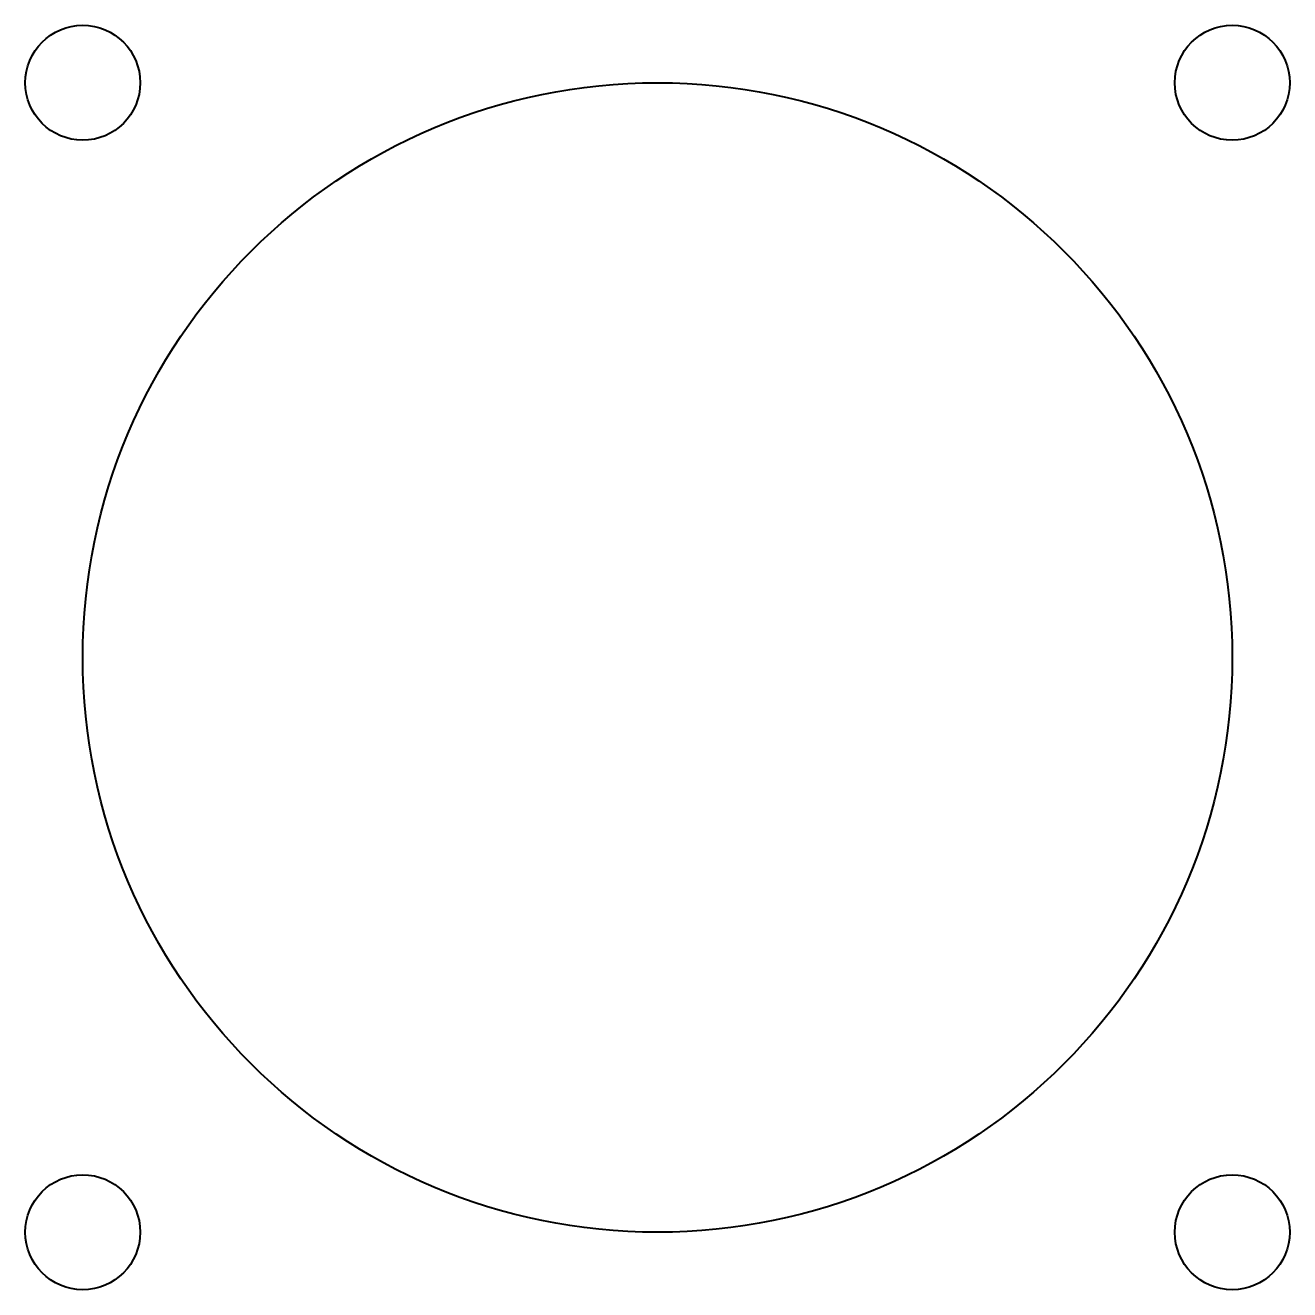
# Model space of a CAD drawing. Header units: millimetres. Extents: x -22 to 22, y -22 to 22.
import ezdxf

# ---------------------------------------------------------------- set-up
doc = ezdxf.new("R2010")
doc.units = ezdxf.units.MM
doc.layers.add('0 ... cutout', color=178, linetype='Continuous', lineweight=40, true_color=0x000000)

msp = doc.modelspace()

# ---------------------------------------------------------------- linework, layer by layer
at = {"layer": '0 ... cutout'}
for centre, radius in [((-20, 20), 2), ((20, 20), 2), ((0, 0), 20), ((-20, -20), 2), ((20, -20), 2)]:
    msp.add_circle(centre, radius, dxfattribs=at)

doc.saveas('drawing.dxf')
